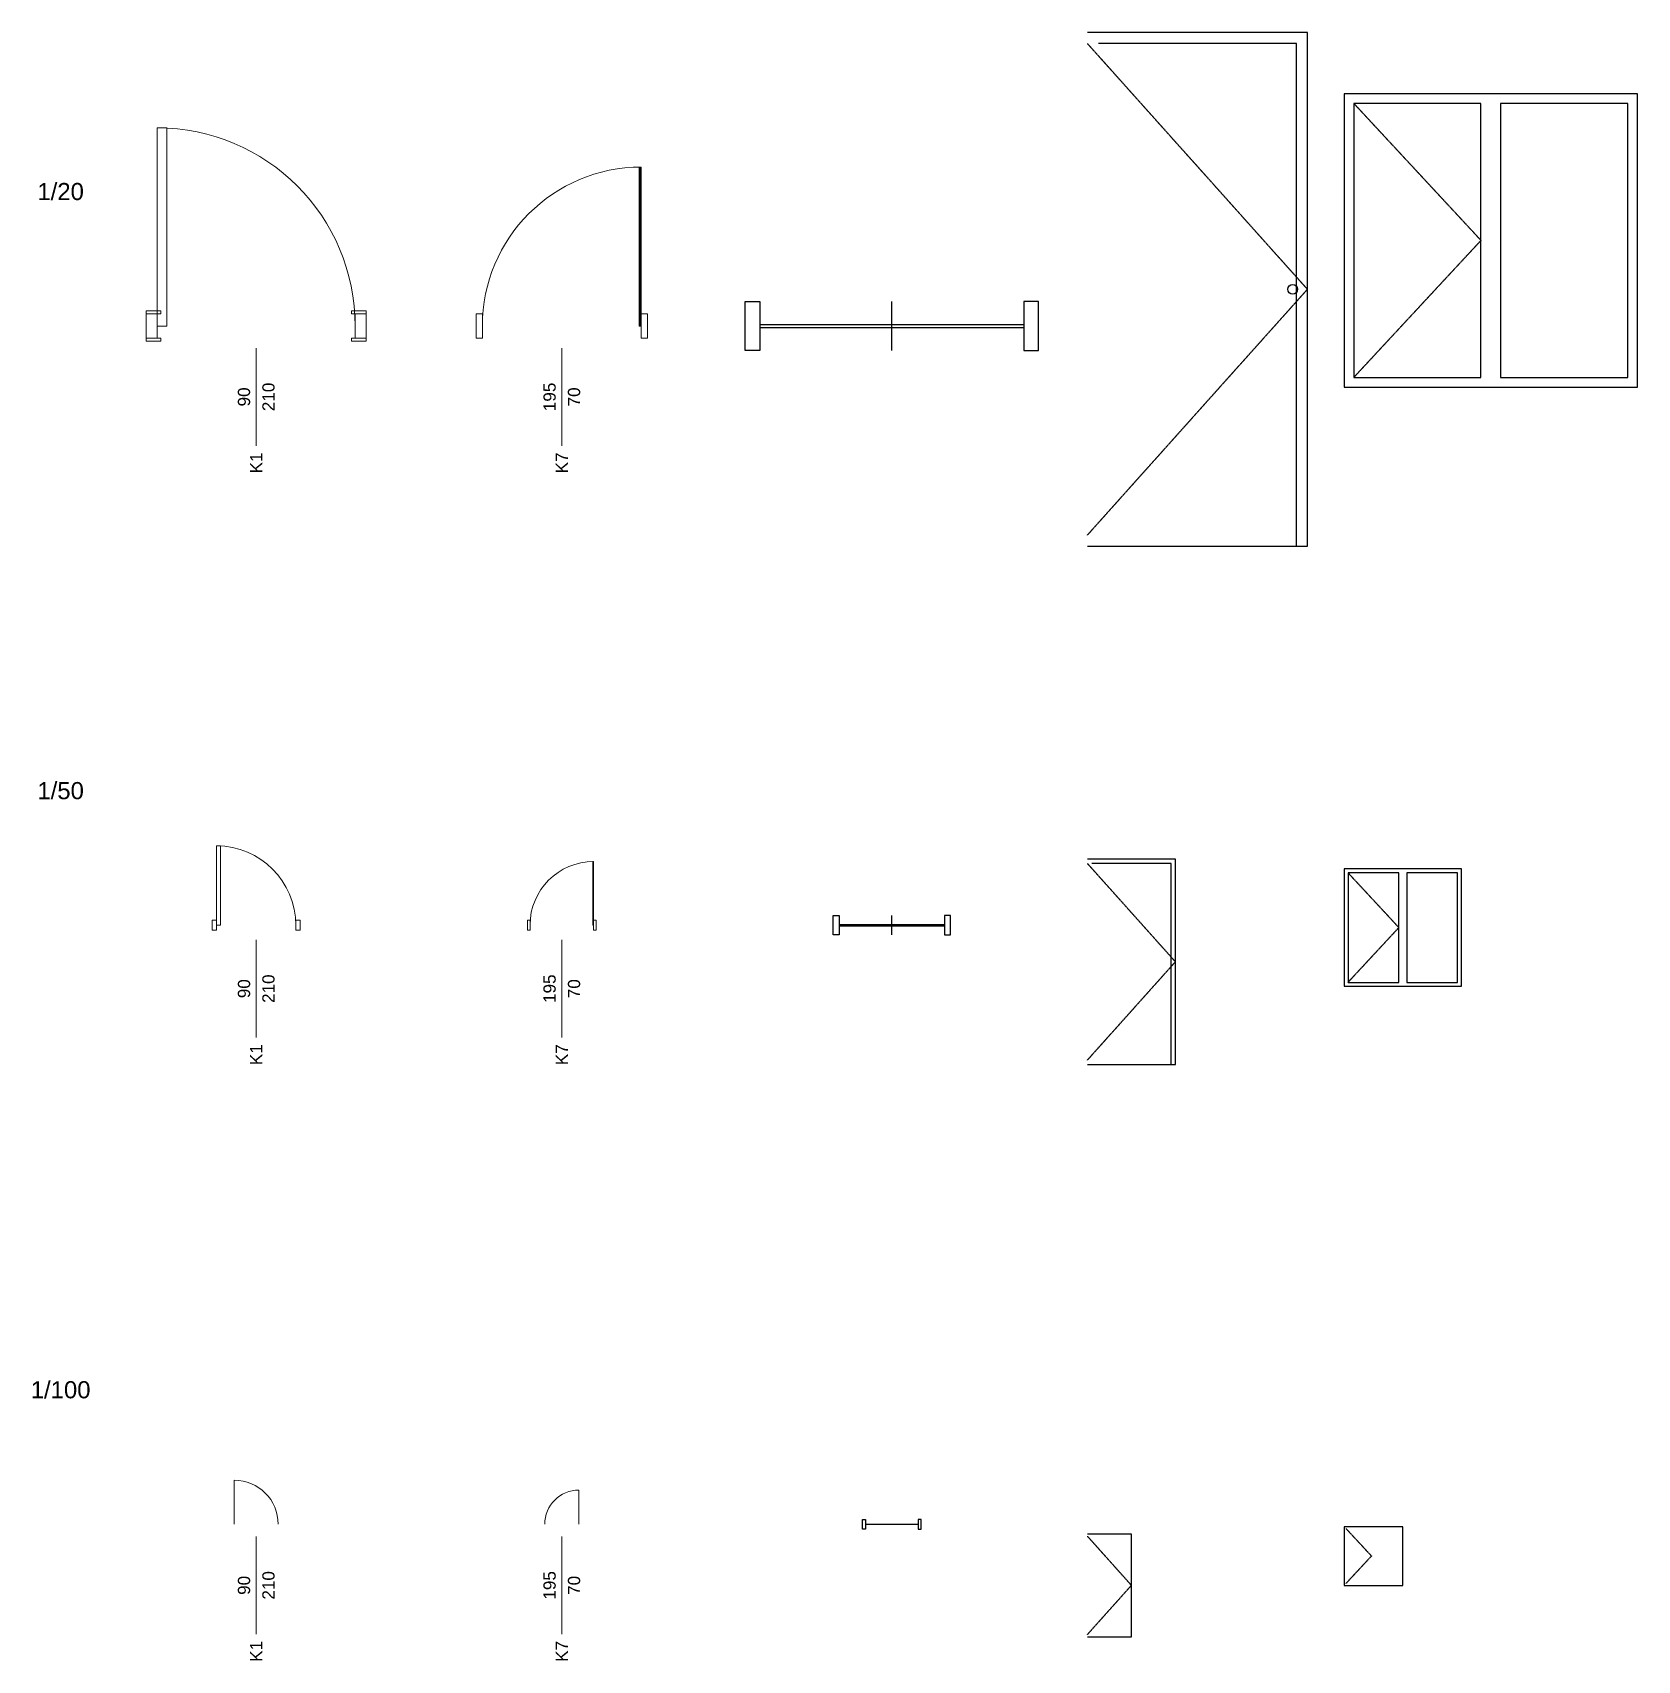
# Model space of a CAD drawing. Header units: millimetres. Extents: x -365 to 6200, y -557 to 6100.
import ezdxf
from ezdxf.enums import TextEntityAlignment as Align

# ---------------------------------------------------------------- set-up
doc = ezdxf.new("R2010")
doc.units = ezdxf.units.MM
doc.linetypes.add('DASHED', pattern=[1.524, 1.27, -0.254])
for name, color, linetype, lineweight in [('A-CEPHE', 5, 'Continuous', 25), ('A-GORUNUS-IC', 8, 'Continuous', 25), ('A-KAPI', 8, 'Continuous', 18), ('A-MAHAL', 250, 'Continuous', 18), ('A-YAZI', 7, 'Continuous', 13)]:
    doc.layers.add(name, color=color, linetype=linetype, lineweight=lineweight)
doc.styles.add('GYM', font='arial.ttf')

msp = doc.modelspace()

# ---------------------------------------------------------------- linework, layer by layer
at = {"layer": 'A-CEPHE'}
for p, q in [((3150, 4800), (3150, 5000)), ((2610, 4906), (3690, 4906)), ((2610, 4894), (3690, 4894)), ((3150, 2410), (3150, 2490)), ((2934, 2452.4), (3366, 2452.4)), ((2934, 2447.6), (3366, 2447.6)), ((3042, 0), (3258, 0))]:
    msp.add_line(p, q, dxfattribs=at)
for points in [[(2550, 4800), (2550, 5000), (2610, 5000), (2610, 4800)], [(3750, 4800), (3750, 5000), (3690, 5000), (3690, 4800)], [(2910, 2410), (2910, 2490), (2934, 2490), (2934, 2410)], [(3390, 2410), (3390, 2490), (3366, 2490), (3366, 2410)], [(3030, -20), (3030, 20), (3042, 20), (3042, -20)], [(3270, -20), (3270, 20), (3258, 20), (3258, -20)]]:
    msp.add_lwpolyline(points, close=True, dxfattribs=at)
at = {"layer": 'A-GORUNUS-IC', "linetype": 'DASHED'}
for p, q in [((3950, 6055), (4850, 5050)), ((5040, 5810), (5560, 5250)), ((5040, 4690), (5560, 5250)), ((3950, 4045), (4850, 5050)), ((3950, 2702), (4310, 2300)), ((5016, 2664), (5224, 2440)), ((5016, 2216), (5224, 2440)), ((3950, 1898), (4310, 2300)), ((3950, -49), (4130, -250)), ((5008, -18), (5112, -130)), ((5008, -242), (5112, -130)), ((3950, -451), (4130, -250))]:
    msp.add_line(p, q, dxfattribs=at)
at = {"layer": 'A-GORUNUS-IC'}
for points in [[(3950, 4000), (4850, 4000), (4850, 6100), (3950, 6100)], [(3995, 4000), (4805, 4000), (4805, 6055), (3995, 6055)], [(3950, 1880), (4310, 1880), (4310, 2720), (3950, 2720)], [(3968, 1880), (4292, 1880), (4292, 2702), (3968, 2702)], [(3950, -460), (4130, -460), (4130, -40), (3950, -40)]]:
    msp.add_lwpolyline(points, dxfattribs=at)
for points in [[(5000, 4650), (6200, 4650), (6200, 5850), (5000, 5850)], [(5040, 4690), (5560, 4690), (5560, 5810), (5040, 5810)], [(5640, 4690), (6160, 4690), (6160, 5810), (5640, 5810)], [(5000, 2200), (5480, 2200), (5480, 2680), (5000, 2680)], [(5016, 2216), (5224, 2216), (5224, 2664), (5016, 2664)], [(5256, 2216), (5464, 2216), (5464, 2664), (5256, 2664)], [(5000, -250), (5240, -250), (5240, -10), (5000, -10)]]:
    msp.add_lwpolyline(points, close=True, dxfattribs=at)
msp.add_circle((4790, 5050), 20, dxfattribs=at)
at = {"layer": 'A-KAPI'}
for p, q in [((2121, 4900), (2121, 5550)), ((460, 0), (460, 180)), ((1870, 0), (1870, 140))]:
    msp.add_line(p, q, dxfattribs=at)
for points in [[(145, 4900), (145, 5710), (185, 5710), (185, 4900)], [(2125, 4900), (2125, 5550), (2117, 5550), (2117, 4900)], [(100, 4950), (160, 4950), (160, 4962), (100, 4962)], [(100, 4850), (100, 4950), (145, 4950), (145, 4850)], [(1000, 4950), (940, 4950), (940, 4962), (1000, 4962)], [(1000, 4850), (1000, 4950), (955, 4950), (955, 4850)], [(1450, 4850), (1450, 4950), (1475, 4950), (1475, 4850)], [(2150, 4850), (2150, 4950), (2125, 4950), (2125, 4850)], [(100, 4850), (160, 4850), (160, 4838), (100, 4838)], [(1000, 4850), (940, 4850), (940, 4838), (1000, 4838)], [(388, 2450), (388, 2774), (404, 2774), (404, 2450)], [(1930, 2450), (1930, 2710), (1926.8, 2710), (1926.8, 2450)], [(370, 2430), (370, 2470), (388, 2470), (388, 2430)], [(730, 2430), (730, 2470), (712, 2470), (712, 2430)], [(1660, 2430), (1660, 2470), (1670, 2470), (1670, 2430)], [(1940, 2430), (1940, 2470), (1930, 2470), (1930, 2430)]]:
    msp.add_lwpolyline(points, close=True, dxfattribs=at)
for centre, radius, start, end in [((145, 4900), 810, 0, 90), ((2125, 4900), 650, 90, 180), ((388, 2450), 324, 0, 90), ((1930, 2450), 260, 90, 180), ((460, 0), 180, 0, 90), ((1870, 0), 140, 90, 180)]:
    msp.add_arc(centre, radius, start, end, dxfattribs=at)
at = {"layer": 'A-MAHAL'}
for p, q in [((550, 4810), (550, 4410)), ((1800, 4810), (1800, 4410)), ((550, 2390), (550, 1990)), ((1800, 2390), (1800, 1990)), ((550, -50), (550, -450)), ((1800, -50), (1800, -450))]:
    msp.add_line(p, q, dxfattribs=at)

# ---------------------------------------------------------------- texts
at = {"layer": 'A-MAHAL', "style": 'GYM'}
for s, p in [('210', (600, 4610)), ('195', (1750, 4610)), ('90', (500, 4610)), ('70', (1850, 4610)), ('K1', (550, 4340)), ('K7', (1800, 4340)), ('90', (500, 2190)), ('210', (600, 2190)), ('195', (1750, 2190)), ('70', (1850, 2190)), ('K1', (550, 1920)), ('K7', (1800, 1920)), ('210', (600, -250)), ('195', (1750, -250)), ('90', (500, -250)), ('70', (1850, -250)), ('K1', (550, -520)), ('K7', (1800, -520))]:
    msp.add_text(s, height=50, rotation=90, dxfattribs=at).set_placement(p, align=Align.MIDDLE_CENTER)
at = {"layer": 'A-YAZI', "style": 'GYM'}
for s, p in [('1/20', (-250, 5450)), ('1/50', (-250, 3000)), ('1/100', (-250, 550))]:
    msp.add_text(s, height=70, dxfattribs=at).set_placement(p, align=Align.MIDDLE_CENTER)

doc.saveas('drawing.dxf')
